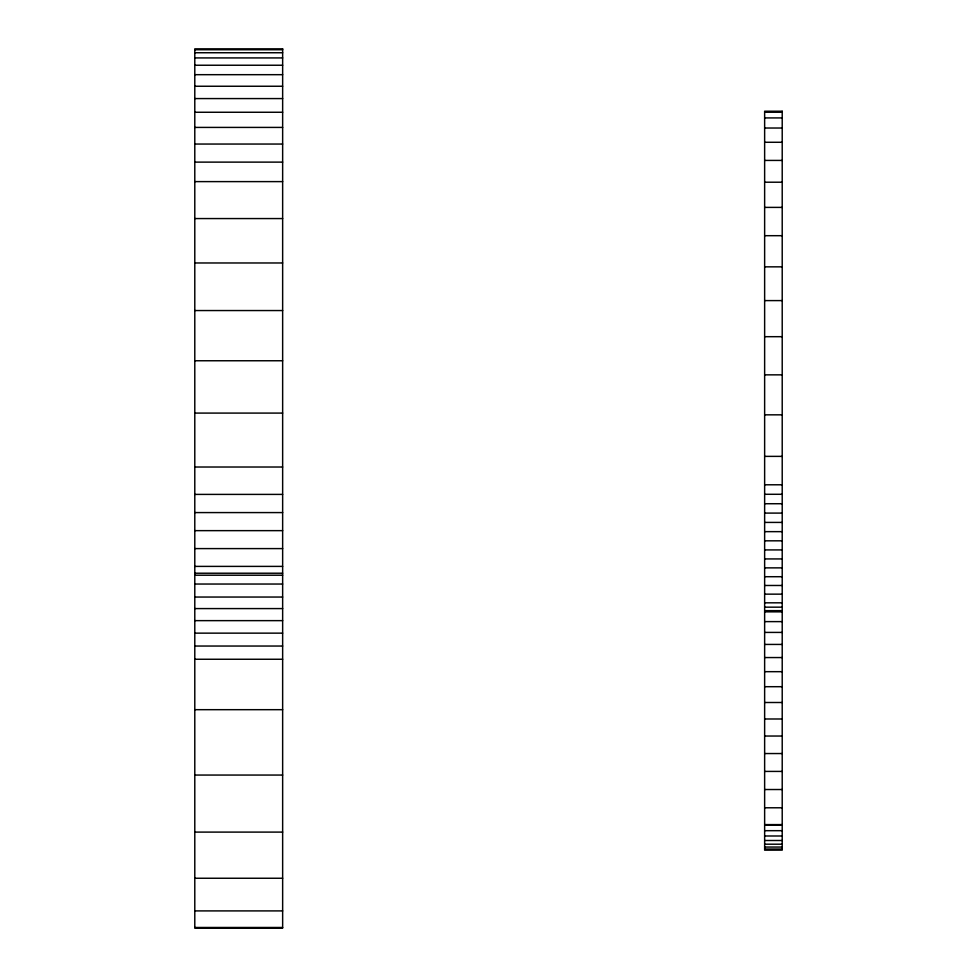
<?xml version="1.0" encoding="UTF-8"?>
<svg xmlns="http://www.w3.org/2000/svg" width="977" height="977" viewBox="0 0 977 977"><rect width="100%" height="100%" fill="white"/><g stroke="black" fill="none" stroke-linecap="round" stroke-linejoin="round"><path stroke-width="1.47" d="M194.789 49.729L282.646 49.729M194.789 52.746L282.646 52.746M194.789 57.924L282.646 57.924M194.789 65.239L282.646 65.239M194.789 74.679L282.646 74.679M194.789 86.245L282.646 86.245M194.789 98.579L282.646 98.579M194.789 112.257L282.646 112.257M764.637 112.245L782.211 112.245M764.637 117.924L782.211 117.924M194.789 127.413L282.646 127.413M764.637 128.024L782.211 128.024M764.637 142.276L782.211 142.276M194.789 144.046L282.646 144.046M764.637 160.423L782.211 160.423M194.789 162.121L282.646 162.121M194.789 181.612L282.646 181.612M764.637 182.21L782.211 182.21M764.637 207.393L782.211 207.393M194.789 218.567L282.646 218.567M764.637 235.689L782.211 235.689M194.789 262.972L282.646 262.972M764.637 266.843L782.211 266.843M764.637 300.598L782.211 300.598M194.789 310.552L282.646 310.552M764.637 336.686L782.211 336.686M194.789 360.757L282.646 360.757M764.637 374.85L782.211 374.85M194.789 413.088L282.646 413.088M764.637 414.834L782.211 414.834M764.637 456.369L782.211 456.369M194.789 467.018L282.646 467.018M764.637 484.787L782.211 484.787M194.789 494.399L282.646 494.399M764.637 494.289L782.211 494.289M764.637 503.729L782.211 503.729M194.789 512.583L282.646 512.583M764.637 513.096L782.211 513.096M764.637 522.414L782.211 522.414M194.789 530.645L282.646 530.645M764.637 531.647L782.211 531.647M764.637 540.818L782.211 540.818M194.789 548.598L282.646 548.598M764.637 549.917L782.211 549.917M764.637 558.929L782.211 558.929M194.789 566.391L282.646 566.391M764.637 567.869L782.211 567.869M194.789 573.218L282.646 573.218M194.789 575.209L282.646 575.209M764.637 576.711L782.211 576.711M194.789 584.038L282.646 584.038M764.637 585.479L782.211 585.479M764.637 594.15L782.211 594.15M194.789 597.045L282.646 597.045M764.637 602.821L782.211 602.821M764.637 607.169L782.211 607.169M194.789 608.586L282.646 608.586M764.637 610.649L782.211 610.649M764.637 611.846L782.211 611.846M194.789 620.639L282.646 620.639M764.637 621.616L782.211 621.616M764.637 632.412L782.211 632.412M194.789 633.145L282.646 633.145M764.637 644.429L782.211 644.429M194.789 646.041L282.646 646.041M764.637 657.558L782.211 657.558M194.789 659.255L282.646 659.255M764.637 671.675L782.211 671.675M764.637 686.697L782.211 686.697M764.637 702.5L782.211 702.5M194.789 709.681L282.646 709.681M764.637 718.987L782.211 718.987M764.637 736.035L782.211 736.035M764.637 753.548L782.211 753.548M764.637 771.415L782.211 771.415M194.789 775.054L282.646 775.054M764.637 789.526L782.211 789.526M764.637 807.784L782.211 807.784M764.637 824.6L782.211 824.6M764.637 825.04L782.211 825.04M764.637 830.682L782.211 830.682M194.789 832.099L282.646 832.099M764.637 835.994L782.211 835.994M764.637 840.501L782.211 840.501M764.637 844.201L782.211 844.201M764.637 847.047L782.211 847.047M764.637 849.025L782.211 849.025M194.789 878.25L282.646 878.25M194.789 910.906L282.646 910.906M194.789 927.478L282.646 927.478M282.646 48.85L194.789 48.85L194.789 928.15L282.646 928.15L282.646 48.85M782.211 111.219L764.637 111.219L764.637 850.173L782.211 850.137L782.211 111.219"/></g></svg>
